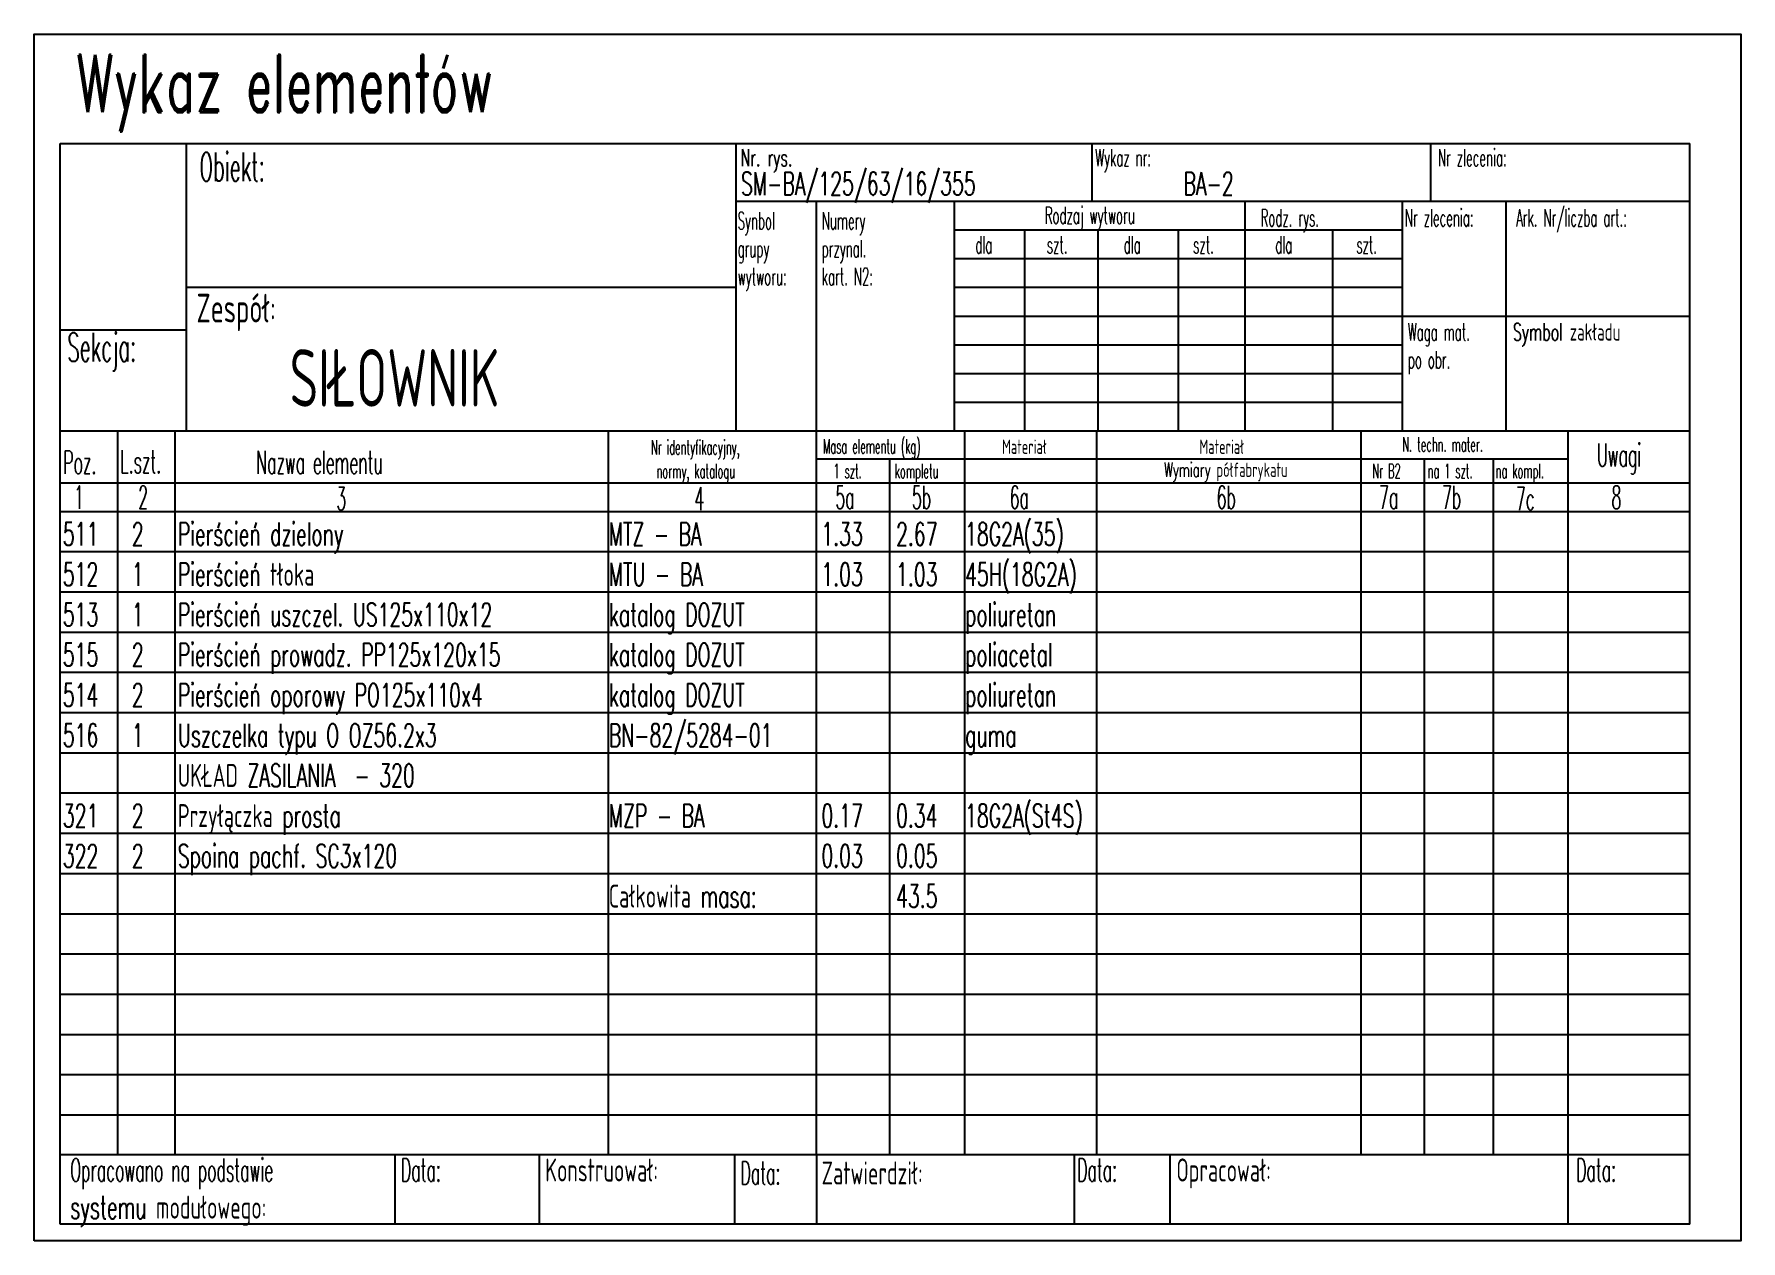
# Model space of a CAD drawing. Extents: x 0 to 297, y 0 to 210.
import ezdxf

# ---------------------------------------------------------------- set-up
doc = ezdxf.new("R2010")
doc.units = 0
doc.header["$LTSCALE"] = 10
doc.header["$MEASUREMENT"] = 0
doc.layers.get('0').update_dxf_attribs({"linetype": 'CONTINUOUS'})
for name, color, linetype in [('CY', 7, 'CONTINUOUS'), ('GR', 92, 'CONTINUOUS'), ('TL2', 6, 'CONTINUOUS'), ('TL3', 92, 'CONTINUOUS')]:
    doc.layers.add(name, color=color, linetype=linetype)
doc.styles.add('ROMAND', font='romand', dxfattribs={"width": 0.8})
doc.styles.add('ROMANS', font='ROMANS', dxfattribs={"width": 0.6})

# ---------------------------------------------------------------- blocks, each defined once
blk = doc.blocks.new('wykwin')
at = {"color": 7}
for p, q in [((4.54, 2.93), (4.54, 190.94)), ((4.54, 190.94), (288.14, 190.94)), ((26.54, 140.94), (26.54, 190.94)), ((122.14, 140.94), (122.14, 190.94)), ((288.14, 2.93), (288.14, 190.94)), ((122.14, 180.94), (160.14, 180.94)), ((136.14, 15.02), (136.14, 180.94)), ((160.14, 140.94), (160.14, 180.94)), ((160.14, 180.94), (288.14, 180.94)), ((210.72, 140.94), (210.72, 180.94)), ((238.14, 140.94), (238.14, 180.94)), ((256.14, 140.94), (256.14, 180.94)), ((172.39, 140.94), (172.39, 175.94)), ((185.14, 140.94), (185.14, 175.94)), ((26.54, 165.94), (122.14, 165.94)), ((238.14, 160.94), (288.14, 160.94)), ((4.54, 158.52), (26.54, 158.52)), ((4.54, 140.94), (288.14, 140.94)), ((14.54, 15.02), (14.54, 140.94)), ((24.54, 15.02), (24.54, 140.94)), ((99.93, 15.02), (99.93, 140.94)), ((161.93, 15.02), (161.93, 140.94)), ((184.93, 15.02), (184.93, 140.94)), ((230.93, 15.02), (230.93, 140.94)), ((266.93, 2.93), (266.93, 140.94)), ((136.14, 136.12), (266.93, 136.12)), ((148.93, 15.02), (148.93, 136.12)), ((241.93, 15.02), (241.93, 136.12)), ((253.93, 15.02), (253.93, 136.12)), ((4.54, 131.94), (136.14, 131.94)), ((136.14, 131.94), (288.14, 131.94)), ((4.54, 126.94), (288.14, 126.94)), ((4.54, 15.02), (288.14, 15.02)), ((62.78, 15.02), (62.78, 2.93)), ((87.89, 15.02), (87.89, 2.93)), ((121.89, 15.02), (121.89, 2.93)), ((136.14, 15.02), (136.14, 2.93)), ((180.99, 15.02), (180.99, 2.93)), ((197.66, 2.93), (197.66, 15.02)), ((288.14, 2.93), (4.54, 2.93))]:
    blk.add_line(p, q, dxfattribs=at)
for p, q in [((184.14, 180.94), (184.14, 190.94)), ((243.06, 180.94), (243.06, 190.94)), ((160.14, 180.94), (288.14, 180.94)), ((199.14, 140.94), (199.14, 175.94)), ((226, 140.94), (226, 175.94)), ((160.14, 140.94), (288.14, 140.94))]:
    blk.add_line(p, q)
at = {"color": 1}
for p, q in [((160.14, 175.94), (238.14, 175.94)), ((160.14, 170.94), (238.14, 170.94)), ((160.14, 165.94), (238.14, 165.94)), ((160.14, 160.94), (238.14, 160.94)), ((160.14, 155.94), (238.14, 155.94)), ((160.14, 150.94), (238.14, 150.94)), ((160.14, 145.94), (238.14, 145.94)), ((4.54, 126.94), (288.14, 126.94)), ((4.54, 126.94), (288.14, 126.94)), ((4.54, 119.94), (288.14, 119.94)), ((4.54, 112.94), (288.14, 112.94)), ((4.54, 105.94), (288.14, 105.94)), ((4.54, 98.94), (288.14, 98.94)), ((4.54, 91.94), (288.14, 91.94)), ((4.54, 84.94), (288.14, 84.94)), ((4.54, 77.94), (288.14, 77.94)), ((4.54, 70.94), (288.14, 70.94)), ((4.54, 63.94), (288.14, 63.94)), ((4.54, 56.94), (288.14, 56.94)), ((4.54, 49.94), (288.14, 49.94)), ((4.54, 42.94), (288.14, 42.94)), ((4.54, 35.94), (288.14, 35.94)), ((4.54, 28.94), (288.14, 28.94)), ((4.54, 21.94), (288.14, 21.94)), ((4.54, 21.94), (288.14, 21.94))]:
    blk.add_line(p, q, dxfattribs=at)
blk.add_lwpolyline([(0, 0), (0, 210), (297, 210), (297, 0)], close=True)
at = {"color": 6, "style": 'ROMAND', "width": 0.6}
blk.add_text('SIŁOWNIK', height=10, dxfattribs=at).set_placement((44.48, 145.18))
at = {"layer": 'TL2', "color": 5, "style": 'ROMAND', "width": 0.6}
blk.add_text('Wykaz elementów', height=10, dxfattribs=at).set_placement((7.26, 196.41))
at = {"layer": 'TL3', "color": 84, "style": 'ROMANS'}
for s, height, width, p in [('Nr zlecenia:', 3, 0.5, (244.28, 187)), ('Nr. rys.', 3, 0.6, (122.93, 187)), ('Wykaz nr:', 3, 0.5, (184.65, 187)), ('Synbol', 3, 0.5, (122.41, 176.02)), ('Numery', 3, 0.5, (137.05, 176.02)), ('Rodzaj wytworu', 3, 0.5, (175.86, 176.97)), ('Rodz. rys.', 3, 0.5, (213.42, 176.55)), ('Nr zlecenia:', 3, 0.5, (238.52, 176.55)), ('Ark. Nr/liczba art.:', 3, 0.5, (257.88, 176.55)), ('grupy', 3, 0.5, (122.41, 171.17)), ('przynal.', 3, 0.5, (137.05, 171.17)), ('dla', 3, 0.5, (163.77, 171.85)), ('szt.', 3, 0.5, (176.23, 171.85)), ('dla', 3, 0.5, (189.6, 171.85)), ('szt.', 3, 0.5, (201.69, 171.85)), ('dla', 3, 0.5, (215.97, 171.85)), ('szt.', 3, 0.5, (230.07, 171.85)), ('wytworu:', 3, 0.5, (122.41, 166.31)), ('kart. N2:', 3, 0.5, (137.05, 166.31)), ('Waga mat. ', 3, 0.5, (239.05, 156.68)), ('Symbol zakładu', 3, 0.6, (257.35, 156.68)), ('po obr.', 3, 0.5, (239.05, 151.83)), ('Masa elementu (kg)', 2.5, 0.5, (137.26, 137.01)), ('N. techn. mater.', 2.5, 0.5, (238.08, 137.35)), ('Nazwa elementu', 4, 0.5, (38.67, 133.46)), ('Nr identyfikacyjny,', 2.5, 0.5, (107.35, 136.85)), ('Materiał', 2.5, 0.6, (168.44, 136.95)), ('Materiał', 2.5, 0.6, (202.78, 136.95)), ('Uwagi', 4, 0.5, (271.96, 134.74)), ('normy, katalogu', 2.5, 0.5, (108.3, 132.71)), ('1 szt.', 2.5, 0.5, (139.09, 132.71)), ('kompletu', 2.5, 0.5, (149.76, 132.71)), ('Wymiary półfabrykatu', 2.5, 0.6, (196.61, 132.94)), ('Nr B2', 2.5, 0.5, (232.87, 132.74)), ('na 1 szt.', 2.5, 0.5, (242.49, 132.74)), ('na kompl.', 2.5, 0.5, (254.32, 132.74)), ('4', 4, 0.5, (114.91, 127.16)), ('5a', 4, 0.5, (139.43, 127.4)), ('5b', 4, 0.5, (152.76, 127.4)), ('6a', 4, 0.5, (169.77, 127.4)), ('6b', 4, 0.5, (205.78, 127.4)), ('7a', 4, 0.5, (234.06, 127.4)), ('7b', 4, 0.5, (245, 127.4)), ('7c', 4, 0.5, (257.85, 127.16)), ('8', 4, 0.5, (274.49, 127.4))]:
    blk.add_text(s, height=height, dxfattribs=dict(at, width=width)).set_placement(p)
at = {"layer": 'TL3', "color": 74, "style": 'ROMANS'}
for s, height, width, p in [('Obiekt:', 5, 0.5, (28.78, 184.39)), ('Zespół:', 5, 0.6, (28.26, 159.82)), ('Sekcja:', 5, 0.5, (5.77, 153.03)), ('Poz.', 4, 0.5, (5.08, 133.46)), ('L.szt.', 4, 0.5, (15, 133.59)), ('1', 4, 0.5, (6.94, 127.4)), ('2', 4, 0.5, (18.11, 127.4)), ('3', 4, 0.5, (52.6, 127.16)), ('Opracowano na podstawie', 4, 0.5, (6.29, 10.33)), ('Data:', 4, 0.5, (63.83, 10.33)), ('Konstruował:', 4, 0.6, (88.93, 10.33)), ('Data:', 4, 0.5, (122.93, 9.81)), ('Zatwierdził:', 4, 0.6, (137.05, 9.81)), ('Data:', 4, 0.5, (181.51, 10.33)), ('Opracował:', 4, 0.6, (198.77, 10.33)), ('Data:', 4, 0.5, (268.34, 10.33)), ('systemu modułowego:', 4, 0.6, (6.29, 3.86))]:
    blk.add_text(s, height=height, dxfattribs=dict(at, width=width)).set_placement(p)

msp = doc.modelspace()

# ---------------------------------------------------------------- block references
at = {"layer": 'CY'}
msp.add_blockref('wykwin', (0, 0), dxfattribs=at)

# ---------------------------------------------------------------- texts
at = {"layer": 'CY', "style": 'ROMANS', "width": 0.6}
for s, p in [('SM-BA/125/63/16/355', (123, 182)), ('BA-2', (200, 182)), ('UKŁAD ZASILANIA  - 320', (25, 79)), ('Całkowita masa:', (100, 58)), ('43.5', (150, 58))]:
    msp.add_text(s, height=4, dxfattribs=at).set_placement(p)
at = {"layer": 'GR', "style": 'ROMANS', "width": 0.6}
for s, p in [('511', (5, 121)), ('2', (17, 121)), ('Pierścień dzielony', (25, 121)), ('MTZ - BA', (100, 121)), ('1.33', (137, 121)), ('2.67', (150, 121)), ('18G2A(35)', (162, 121)), ('512', (5, 114)), ('1', (17, 114)), ('Pierścień tłoka', (25, 114)), ('MTU - BA', (100, 114)), ('1.03', (137, 114)), ('1.03', (150, 114)), ('45H(18G2A)', (162, 114)), ('513', (5, 107)), ('1', (17, 107)), ('Pierścień uszczel. US125x110x12', (25, 107)), ('katalog DOZUT', (100, 107)), ('poliuretan', (162, 107)), ('515', (5, 100)), ('2', (17, 100)), ('Pierścień prowadz. PP125x120x15', (25, 100)), ('katalog DOZUT', (100, 100)), ('poliacetal', (162, 100)), ('514', (5, 93)), ('2', (17, 93)), ('Pierścień oporowy PO125x110x4', (25, 93)), ('katalog DOZUT', (100, 93)), ('poliuretan', (162, 93)), ('516', (5, 86)), ('1', (17, 86)), ('Uszczelka typu O OZ56.2x3', (25, 86)), ('BN-82/5284-01', (100, 86)), ('guma', (162, 86)), ('321', (5, 72)), ('2', (17, 72)), ('Przyłączka prosta', (25, 72)), ('MZP - BA', (100, 72)), ('0.17', (137, 72)), ('0.34', (150, 72)), ('18G2A(St4S)', (162, 72)), ('322', (5, 65)), ('2', (17, 65)), ('Spoina pachf. SC3x120', (25, 65)), ('0.03', (137, 65)), ('0.05', (150, 65))]:
    msp.add_text(s, height=4, dxfattribs=at).set_placement(p)

doc.saveas('drawing.dxf')
